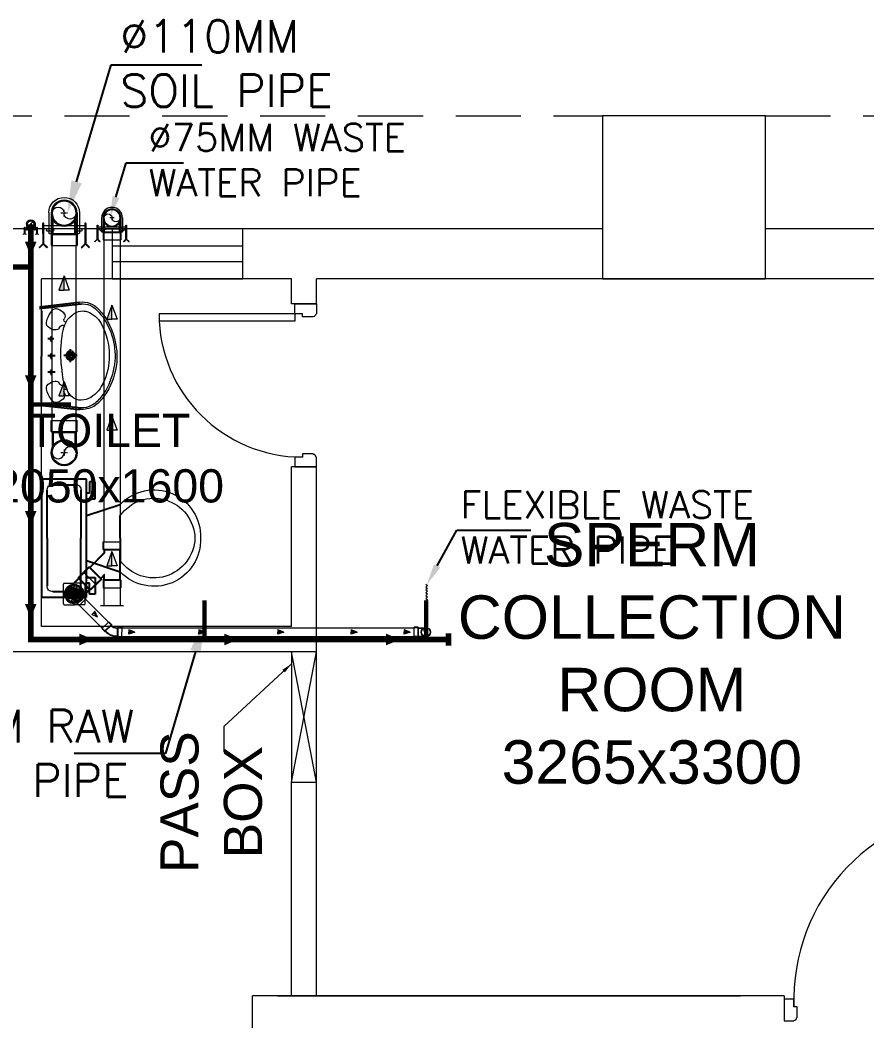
# Model space of a CAD drawing. Extents: x 3505867 to 4040009, y -660366 to -590408.
# Drawn here: x 3861836 to 3865733, y -599938 to -595332 of the extents above; entities that cross this region are included whole.
import ezdxf
from ezdxf import colors
from ezdxf.entities.mleader import LeaderData, LeaderLine
from ezdxf.math import Vec2, Vec3

# ---------------------------------------------------------------- set-up
doc = ezdxf.new("R2010")
doc.units = 0
doc.header["$LTSCALE"] = 6
doc.header["$MEASUREMENT"] = 0
for name, pattern in [('AI9-LType1', [1.875, 1.25, -0.625]), ('CENTER2', [1.125, 0.75, -0.125, 0.125, -0.125]), ('HIDDEN', [0.375, 0.25, -0.125])]:
    doc.linetypes.add(name, pattern=pattern)
doc.layers.get('0').update_dxf_attribs({"linetype": 'CONTINUOUS', "lineweight": 0})
for name, color, linetype, lineweight in [('22-FTfix', 8, 'CONTINUOUS', 0), ('Chajja', 7, 'CONTINUOUS', 0), ('COL', 5, 'CONTINUOUS', 0), ('DIM', 7, 'CONTINUOUS', 0), ('DOOR', 44, 'CONTINUOUS', 0), ('PHE-SP', 1, 'CONTINUOUS', 0), ('phe-text', 1, 'CONTINUOUS', 0), ('PL- WASTE PIPE', 6, 'CONTINUOUS', 0), ('PL-CLAMP', 211, 'CONTINUOUS', 0), ('PL-SOFT  WATER SUPPLY PIPE', 162, 'CONTINUOUS', 0), ('PL-SOIL PIPE', 1, 'CONTINUOUS', 0), ('PL-WATER PIPE CLAMP', 6, 'CONTINUOUS', 0), ('PL-WATER PIPING', 1, 'CONTINUOUS', 0), ('WALL', 10, 'CONTINUOUS', 0), ('WIN', 151, 'CONTINUOUS', 0), ('Window', 161, 'CONTINUOUS', 0)]:
    doc.layers.add(name, color=color, linetype=linetype, lineweight=lineweight)
doc.styles.add('ARIAL', font='arial.ttf')
doc.styles.add('ROMANS', font='romans.shx')
doc.styles.get("Standard").update_dxf_attribs({"font": 'SIMPLEX'})
doc.dimstyles.new('TEXT', dxfattribs={"dimscale": 0, "dimtxt": 500, "dimasz": 100, "dimexe": 75, "dimexo": 100, "dimgap": 50, "dimtad": 0, "dimdec": 0, "dimzin": 0, "dimdsep": 46, "dimtxsty": 'ARIAL', "dimblk": 'OBLIQUE', "dimcen": 0.09, "dimdle": 100, "dimclrd": 256, "dimclre": 256, "dimclrt": 6, "dimadec": 0, "dimazin": 0, "dimtfac": 1, "dimtdec": 0, "dimtofl": 0, "dimtmove": 2, "dimatfit": 3, "dimfxl": 1, "dimfrac": 2, "dimtolj": 1, "dimtzin": 0, "dimarcsym": 0})

# ---------------------------------------------------------------- blocks, each defined once
blk = doc.blocks.new('A$C19B8274B')
at = {"layer": 'DOOR'}
for p, q in [((-45, 925), (-80, 925)), ((-80, 50), (-80, 925)), ((-45, 50), (-45, 925)), ((-45, 50), (-80, 50)), ((-940, -35), (-942.5, -35)), ((-60, -35), (-57.5, -35)), ((-955, -50), (-955, -47.5)), ((-45, -50), (-45, -47.5))]:
    blk.add_line(p, q, dxfattribs=at)
for points in [[(-940, 15), (-955, 15), (-955, 50), (-1000, 50), (-1000, -50), (-955, -50)], [(-60, 15), (-45, 15), (-45, 50), (0, 50), (0, -50), (-45, -50)], [(-940, -35), (-940, 15)], [(-60, -35), (-60, 15)]]:
    blk.add_lwpolyline(points, dxfattribs=at)
at = {"layer": 'DOOR', "color": 145}
blk.add_arc((-80, 50), 875, 90, 182.2924, dxfattribs=at)
at = {"layer": 'DOOR'}
for centre, start, end in [((-955, -35), 270, 0), ((-45, -35), 180, 270)]:
    blk.add_arc(centre, 12.5, start, end, dxfattribs=at)
blk = doc.blocks.new('750')
at = {"layer": 'DOOR'}
for p, q in [((-50, 705), (-47.5, 705)), ((-35, 690), (-35, 692.5)), ((-35, 60), (-35, 57.5)), ((50, 45), (50, 80)), ((50, 80), (675, 80)), ((675, 45), (675, 80)), ((-50, 45), (-47.5, 45)), ((50, 45), (675, 45))]:
    blk.add_line(p, q, dxfattribs=at)
for points in [[(15, 690), (15, 705), (50, 705), (50, 750), (-50, 750), (-50, 705)], [(-35, 690), (15, 690)], [(15, 60), (15, 45), (50, 45), (50, 0), (-50, 0), (-50, 45)], [(-35, 60), (15, 60)]]:
    blk.add_lwpolyline(points, dxfattribs=at)
for centre, start, end in [((-35, 705), 180, 270), ((-35, 45), 90, 180)]:
    blk.add_arc(centre, 12.5, start, end, dxfattribs=at)
at = {"layer": 'DOOR', "color": 145}
blk.add_arc((15, 45), 660, 0, 90, dxfattribs=at)
blk = doc.blocks.new('_Oblique')
at = {"color": 0, "linetype": 'ByBlock', "lineweight": -2}
blk.add_line((-0.5, -0.5), (0.5, 0.5), dxfattribs=at)
blk = doc.blocks.new('rhej')
at = {"color": 8, "lineweight": 25}
for p, q in [((310.4, 279.4), (310.4, -263.7)), ((517.3, 279.4), (310.4, 279.4)), ((517.3, 7.8), (517.3, 279.4)), ((271.6, 188.9), (271.6, 266.4)), ((271.6, 266.4), (297.5, 266.4)), ((297.5, 266.4), (297.5, 214.7)), ((465.6, 253.5), (362.2, 253.5)), ((310.4, 188.9), (271.6, 188.9)), ((297.5, 214.7), (310.4, 214.7)), ((336.3, 227.7), (336.3, 7.8)), ((491.5, 7.8), (491.5, 227.7)), ((310.4, 111.3), (155.3, 163)), ((155.3, 7.8), (155.3, 111.3)), ((155.3, 7.8), (155.3, -95.6)), ((336.3, -212), (336.3, 7.8)), ((491.5, 7.8), (491.5, -212)), ((517.3, -263.7), (517.3, 7.8)), ((310.4, -95.6), (155.3, -147.3)), ((271.6, -173.2), (271.6, -250.8)), ((310.4, -173.2), (271.6, -173.2)), ((297.5, -250.8), (297.5, -199.1)), ((297.5, -199.1), (310.4, -199.1)), ((271.6, -250.8), (297.5, -250.8)), ((310.4, -263.7), (517.3, -263.7)), ((465.6, -237.9), (362.2, -237.9))]:
    blk.add_line(p, q, dxfattribs=at)
at = {"color": 8, "extrusion": (0, 0, -1)}
for centre, major_axis, start_param, end_param in [((0, 15.7), (151.4, -151.4), 2.319632, 4.738539), ((358.9, 230.9), (-16.2, -16.2), 0.643501, 2.498091), ((468.8, 230.9), (16.2, -16.2), 3.785094, 5.639684), ((0.9, 2.3), (-133.6, -133.6), 0.814663, 3.31238), ((0, 0), (-151.4, -151.4), 4.686239, 7.105146), ((0.9, 13.4), (-133.6, -133.6), 4.541602, 7.039318), ((358.9, -215.2), (-16.2, -16.2), -0.927295, 0.927295), ((468.8, -215.2), (16.2, -16.2), 5.35589, 7.21048)]:
    blk.add_ellipse(centre, major_axis=major_axis, ratio=1, start_param=start_param, end_param=end_param, dxfattribs=at)
blk = doc.blocks.new('u46')
at = {"color": 8, "lineweight": 25}
for p, q in [((-10.2, 228.4), (174.5, 249.1)), ((-10.2, 220.4), (181.2, 241.9)), ((-0.6, -208.9), (0.6, 208.9)), ((44.2, 92.9), (44.2, 66.7)), ((56.5, 80.8), (29.2, 80.8)), ((61.7, 1.6), (29.2, 1.6)), ((44.2, 13.7), (44.2, -12.6)), ((163.2, 3), (101.8, 3)), ((133.1, -27.2), (133.1, 33.1)), ((61.7, -73.2), (29.2, -73.2)), ((44.2, -61.1), (44.2, -87.4)), ((-10.2, -216.1), (181.2, -237.6)), ((-10.2, -224.1), (174.5, -244.8))]:
    blk.add_line(p, q, dxfattribs=at)
at = {"color": 8, "extrusion": (0, 0, -1)}
for centre, major_axis, start_param, end_param in [((187.7, 150.5), (0, 99.5), -0.132539, 0.848731), ((185.8, 147.6), (0.1, 94.4), -0.049658, 0.838116), ((144.8, 128.2), (1.1, 126.1), -1.238036, -0.892193), ((65.8, 198.9), (0, 20.7), -1.101507, 0.481509), ((57.5, 163.3), (-0.3, 56.9), 0.324902, 0.965135), ((208, 103.4), (0, 109.8), -1.431017, -0.436146), ((90.3, 184.5), (0, 17.9), 0.880684, 2.260744), ((189.6, 137.7), (0, 70.9), -0.405199, 0.56573), ((153.9, 79), (-0.2, 139.7), 0.557563, 1.193786), ((57.3, 20.1), (0, 275.4), 0.806541, 1.180915), ((49.5, 13.5), (-0.1, 293.9), 0.809856, 1.41441), ((56, 154.5), (0, 34), 4.33982, 5.202657), ((64.6, 170.4), (0.3, 49.2), 3.359735, 4.09512), ((104.1, 117.8), (-0.2, 26.8), -1.278641, -0.487266), ((96.3, 135.9), (0, 7.39), -0.727724, 1.373337), ((110.3, 167.2), (-6.08, 6.08), 4.867594, 6.265028), ((110.5, 165), (5.47, 5.47), 2.097053, 3.541809), ((62.5, 153), (0, 31.9), 2.620328, 3.422401), ((387.1, 47.9), (-0.3, 296.4), -1.495794, -1.328336), ((13.1, 6.8), (0, 297.5), 1.141495, 1.637774), ((35, 2.5), (0, 302.7), 1.155365, 1.952189), ((44.2, 80.8), (0.02, 6.43), 3.139035, 9.42222), ((820.2, -1), (0.1, 732.1), -1.56667, -1.474079), ((72.5, -1.7), (-0.1, 274.2), 1.346594, 1.865175), ((44.2, 1.6), (0.08, 6.43), 3.12883, 9.412015), ((888.1, 36.7), (0.8, 800.7), 4.558159, 4.668067), ((133.1, 3), (0, 21.6), 3.141254, 9.424439), ((133.1, 3), (-0.1, 15.5), 3.145308, 9.428493), ((133.1, 3), (0, 10.9), 3.142047372431534, 9.42523267961112), ((62.5, -10.9), (0, 247.5), 1.579809, 2.112792), ((44.2, -73.2), (0.02, 6.43), 3.139035, 9.42222), ((263.1, -73.7), (0.1, 166.8), 4.181112, 4.641559), ((56.1, -13.3), (0.2, 287), 1.808981, 2.322804), ((56, -148.1), (0, 34), 4.222121, 5.084958), ((64.6, -163.9), (0.1, 49.2), -0.960797, -0.225412), ((62.5, -146.6), (-0.1, 31.9), -0.276767, 0.525307), ((104.1, -111.4), (0.2, 26.8), 3.628858, 4.420234), ((96.6, -128.2), (-0.03, 8.55), 1.455188, 3.796569), ((124.5, -51.6), (-0.2, 200.3), 1.868215, 2.281789), ((144.8, -121.8), (-0.3, 126.1), 4.027191, 4.373034), ((110.3, -160.8), (-6.08, 6.08), 4.730546, 6.12798), ((111.3, -159.3), (6.17, 6.17), 4.354779, 6.027124), ((90.3, -178.1), (0, 17.9), 0.880848, 2.260908), ((192.6, -126.1), (0, 80.1), 3.554495, 4.299548), ((163.1, -79.8), (0.2, 126), 2.054055, 2.802751), ((171.7, -117.2), (-0.1, 123.1), 2.127435, 2.640092), ((65.8, -192.5), (0, 20.7), 2.661884, 4.2449), ((57.5, -156.9), (0.3, 56.9), 2.176458, 2.816691), ((181.2, -107), (0, 94.7), 2.890537, 3.362984), ((188.2, -159.7), (0, 78.1), 2.562376, 3.231693), ((187.2, -138.1), (-0.1, 106), 2.310552, 2.942572), ((184.7, -162.2), (-0.1, 83.2), 2.850118, 3.264751)]:
    blk.add_ellipse(centre, major_axis=major_axis, ratio=1, start_param=start_param, end_param=end_param, dxfattribs=at)
blk = doc.blocks.new('clamp')
at = {"layer": 'PL-CLAMP'}
for p, q in [((105.4, 198.4), (168.6, 198.4)), ((105.4, 191.1), (168.6, 191.1)), ((156.2, 205.8), (161.2, 205.8)), ((163.2, 185.7), (163.2, 203.8)), ((170.6, 196.4), (170.6, 193.1)), ((156.2, 183.7), (161.2, 183.7)), ((105.4, 109.4), (168.6, 109.4)), ((105.4, 102), (168.6, 102)), ((156.2, 116.8), (161.2, 116.8)), ((156.2, 94.7), (161.2, 94.7)), ((163.2, 96.7), (163.2, 114.8)), ((170.6, 107.4), (170.6, 104))]:
    blk.add_line(p, q, dxfattribs=at)
for points in [[(138.4, 216.5, -0.414214), (139.4, 217.5), (203.1, 217.5), (214, 228.4), (215.4, 227), (203.9, 215.5), (215.3, 204), (213.9, 202.6), (203, 213.5), (139.4, 213.5, -0.414214), (138.4, 214.5), (138.4, 216.5)], [(138.4, 84.3, -0.414214), (139.4, 85.3), (203.1, 85.3), (214, 96.3), (215.4, 94.9), (203.9, 83.3), (215.3, 71.9), (213.9, 70.5), (203, 81.3), (139.4, 81.3, -0.414214), (138.4, 82.3), (138.4, 84.3)]]:
    blk.add_lwpolyline(points, format="xyb", dxfattribs=at)
for points in [[(146.2, 81.3), (146.2, 217.5)], [(156.2, 81.3), (156.2, 217.5)]]:
    blk.add_lwpolyline(points, dxfattribs=at)
for centre, radius, start, end in [((105.4, 150.2), 48.2, 90, 270), ((161.2, 203.8), 2, 0, 90), ((168.6, 196.4), 2, 0, 90), ((168.6, 193.1), 2, 270, 0), ((161.2, 185.7), 2, 270, 0), ((161.2, 114.8), 2, 0, 90), ((161.2, 96.7), 2, 270, 0), ((168.6, 107.4), 2, 0, 90), ((168.6, 104), 2, 270, 0)]:
    blk.add_arc(centre, radius, start, end, dxfattribs=at)
blk = doc.blocks.new('RISER UP 100')
at = {"color": 0, "linetype": 'Continuous'}
for p, q in [((-98.5, 60), (-148.5, 60)), ((-148.5, -60), (-148.5, 60)), ((-98.5, 60), (-93.5, 55)), ((-93.5, 55), (-24, 55)), ((-98.5, -60), (-148.5, -60)), ((-98.5, -60), (-93.5, -55)), ((-93.5, -55), (-24, -55))]:
    blk.add_line(p, q, dxfattribs=at)
at = {"color": 8, "linetype": 'Continuous', "lineweight": 0, "ltscale": 0.005}
for p, q in [((-98.5, 55), (-148.5, 55)), ((-98.5, -55), (-98.5, 55)), ((-98.5, 55), (-93.5, 50)), ((-93.5, -50), (-93.5, 50)), ((-93.5, 50), (-33.2, 50)), ((-98.5, -55), (-148.5, -55)), ((-98.5, -55), (-93.5, -50)), ((-93.5, -50), (-33.2, -50))]:
    blk.add_line(p, q, dxfattribs=at)
at = {"color": 8, "linetype": 'CENTER2', "lineweight": 0}
for p, q in [((-15, 0), (15, 0)), ((0, 15), (0, -15))]:
    blk.add_line(p, q, dxfattribs=at)
at = {"color": 0, "linetype": 'Continuous'}
blk.add_circle((0, 0), 60, dxfattribs=at)
at = {"color": 8, "linetype": 'Continuous', "lineweight": 0, "ltscale": 0.005}
blk.add_circle((0, 0), 55, dxfattribs=at)
at = {"color": 8, "linetype": 'Continuous', "lineweight": 0}
for centre, start, end in [((0, 27.5), 90, 270), ((0, -27.5), 270, 90)]:
    blk.add_arc(centre, 27.5, start, end, dxfattribs=at)
blk = doc.blocks.new('A$C0B1B3CFA')
at = {"layer": 'PHE-SP'}
h = blk.add_hatch(color=7, dxfattribs=at)
h.dxf.hatch_style = 1
h.paths.add_polyline_path([(-0.0495, 0.0226), (-0.0495, 0), (0.0124, 0)])
at = {"layer": 'PHE-SP', "color": 7}
for points in [[(-0.0495, 0), (0.0124, 0), (-0.0495, 0.0226), (-0.0495, 0)], [(-0.0495, 0), (0.0124, 0), (-0.0495, -0.0226), (-0.0495, 0)]]:
    blk.add_lwpolyline(points, dxfattribs=at)
blk = doc.blocks.new('Z$W@#3BD47561')
at = {"layer": 'PHE-SP', "xscale": 49.00933755098914, "yscale": 49.00933755098914, "zscale": 49.00933755098914, "rotation": 270}
blk.add_blockref('A$C0B1B3CFA', (0, 0), dxfattribs=at)
blk = doc.blocks.new('Z$W@#4AA511D8')
at = {"layer": 'phe-text', "linetype": 'ByBlock', "lineweight": -2, "ltscale": 0.5, "xscale": 0.0244727334018079, "yscale": 0.0244727334018079, "zscale": 0.0244727334018079, "rotation": 270}
blk.add_blockref('Z$W@#3BD47561', (0.0148, 0), dxfattribs=at)
blk = doc.blocks.new('A$C525867A1')
at = {"layer": '22-FTfix', "color": 1, "lineweight": 0}
for p, q in [((-3.7, 76.6), (-40.1, 40.1)), ((76.4, 3.7), (3.3, 76.6)), ((-76.6, 3.5), (-40.1, 40.1)), ((42, 42.1), (-42, -42.1)), ((-3.5, -76.4), (-76.6, -3.4)), ((3.4, -76.4), (39.9, -39.8)), ((76.4, -3.3), (39.9, -39.8))]:
    blk.add_line(p, q, dxfattribs=at)
at = {"layer": '22-FTfix', "color": 1, "linetype": 'AI9-LType1', "lineweight": 0}
blk.add_line((42, -41.9), (-42.2, 42.1), dxfattribs=at)
at = {"layer": '22-FTfix', "color": 3, "lineweight": 0}
for p, q in [((-18.4, 18.3), (-39.5, -2.8)), ((-10.4, 10.4), (-35.8, -15.1)), ((-14.5, 14.5), (-35.7, -6.6)), ((-23.3, 23.2), (-32.4, 14)), ((-6.5, 6.5), (-31.9, -18.9)), ((-23.3, 23.2), (-14.1, 32.4)), ((-18.4, 18.3), (2.7, 39.5)), ((-14.5, 14.5), (6.6, 35.7)), ((-10.4, 10.4), (15, 35.8)), ((-6.5, 6.5), (18.9, 32)), ((-1.9, 1.2), (-1.5, 1.5)), ((-1.4, 0.7), (-1.9, 1.2)), ((-1.2, 1.9), (-1.5, 1.5)), ((-0.7, 1.4), (-1.2, 1.9)), ((1.2, 1.9), (0.7, 1.4)), ((1.9, 1.2), (1.2, 1.9)), ((1.9, 1.2), (1.4, 0.7)), ((5.2, 9.3), (24.6, 28.7)), ((6.5, -6.5), (31.9, 18.9)), ((9.2, 5.2), (28.6, 24.6)), ((10.4, -10.4), (35.8, 15.1)), ((14.5, -14.5), (35.7, 6.6)), ((18.4, -18.3), (39.5, 2.8)), ((-9.2, -5.2), (-28.6, -24.6)), ((-5.2, -9.3), (-24.6, -28.7)), ((6.5, -6.5), (-18.9, -32)), ((10.4, -10.4), (-15, -35.8)), ((14.5, -14.5), (-6.6, -35.7)), ((18.4, -18.3), (-2.7, -39.5)), ((-1.9, -1.2), (-1.4, -0.7)), ((-1.2, -1.9), (-1.9, -1.2)), ((-1.2, -1.9), (-0.7, -1.4)), ((1.2, -1.9), (0.7, -1.4)), ((1.2, -1.9), (1.5, -1.5)), ((1.9, -1.2), (1.4, -0.7)), ((1.9, -1.2), (1.5, -1.5)), ((23.3, -23.2), (14.1, -32.4)), ((23.3, -23.2), (32.4, -14))]:
    blk.add_line(p, q, dxfattribs=at)
at = {"layer": '22-FTfix', "color": 1, "lineweight": 0}
blk.add_circle((-0.1, 0.1), 49.4, dxfattribs=at)
at = {"layer": '22-FTfix', "color": 3, "lineweight": 0}
for centre, radius in [((0, 0), 45.2), ((-0.1, -0.1), 44.9), ((0, 0), 4.18), ((0, 0), 3.93)]:
    blk.add_circle(centre, radius, dxfattribs=at)
at = {"layer": '22-FTfix', "color": 1, "lineweight": 0}
for points in [[(-35.3, 35.2), (-15.9, 54.6), (15.5, 54.6), (35, 35.3), (54.4, 15.9), (54.4, -15.6), (35, -35)], [(-35.3, 35.2), (-54.6, 15.8), (-54.6, -15.7), (-35.2, -35), (-15.8, -54.4), (15.7, -54.4), (35, -35)]]:
    blk.add_open_spline(points, degree=3, knots=[0, 0, 0, 0, 1, 1, 1, 2, 2, 2, 2], dxfattribs=at)
for points in [[(3.3, 76.6), (1.4, 78.5), (-1.8, 78.5), (-3.7, 76.6)], [(-76.6, 3.5), (-78.5, 1.6), (-78.5, -1.5), (-76.6, -3.4)], [(76.4, -3.3), (78.3, -1.4), (78.3, 1.8), (76.4, 3.7)], [(-3.5, -76.4), (-1.6, -78.3), (1.5, -78.3), (3.4, -76.4)]]:
    blk.add_open_spline(points, degree=3, dxfattribs=at)
at = {"layer": '22-FTfix', "color": 3, "lineweight": 0}
for points in [[(-36.8, 17.1), (-37.4, 15.7), (-36.8, 14.1), (-35.5, 13.5), (-34.4, 13), (-33.2, 13.2), (-32.4, 14)], [(-14.1, 32.4), (-13, 33.4), (-13, 35.2), (-14.1, 36.2), (-14.9, 37), (-16.1, 37.2), (-17.2, 36.7)], [(6.6, 35.7), (7.6, 36.7), (7.6, 38.5), (6.6, 39.5), (5.5, 40.6), (3.8, 40.6), (2.7, 39.5)], [(5.2, 9.3), (4.1, 8.1), (4.1, 6.3), (5.2, 5.2), (6.3, 4.1), (8.1, 4.1), (9.2, 5.2)], [(18.9, 32), (19.9, 33), (19.9, 34.8), (18.9, 35.8), (17.8, 36.9), (16.1, 36.9), (15, 35.8)], [(28.6, 24.6), (29.7, 25.7), (29.7, 27.6), (28.6, 28.7), (27.5, 29.8), (25.7, 29.8), (24.6, 28.7)], [(35.8, 15.1), (36.8, 16.2), (36.8, 17.9), (35.8, 18.9), (34.7, 20), (33, 20), (31.9, 18.9)], [(39.5, 2.8), (40.6, 3.9), (40.5, 5.6), (39.5, 6.6), (38.4, 7.7), (36.7, 7.7), (35.7, 6.6)], [(-39.5, -2.8), (-40.6, -3.9), (-40.5, -5.6), (-39.5, -6.6), (-38.4, -7.7), (-36.7, -7.7), (-35.7, -6.6)], [(-35.8, -15.1), (-36.8, -16.2), (-36.8, -17.9), (-35.8, -18.9), (-34.7, -20), (-33, -20), (-31.9, -18.9)], [(-28.6, -24.6), (-29.7, -25.7), (-29.7, -27.6), (-28.6, -28.7), (-27.5, -29.8), (-25.7, -29.8), (-24.6, -28.7)], [(-18.9, -32), (-19.9, -33), (-19.9, -34.8), (-18.9, -35.8), (-17.8, -36.9), (-16.1, -36.9), (-15, -35.8)], [(-5.2, -9.3), (-4.1, -8.1), (-4.1, -6.3), (-5.2, -5.2), (-6.3, -4.1), (-8.1, -4.1), (-9.2, -5.2)], [(-6.6, -35.7), (-7.6, -36.7), (-7.6, -38.4), (-6.6, -39.5), (-5.5, -40.6), (-3.8, -40.6), (-2.7, -39.5)], [(14.1, -32.4), (13, -33.4), (13, -35.1), (14.1, -36.2), (14.9, -37), (16.1, -37.2), (17.2, -36.7)], [(36.8, -17.1), (37.4, -15.7), (36.8, -14.1), (35.5, -13.5), (34.4, -13), (33.2, -13.2), (32.4, -14)]]:
    blk.add_open_spline(points, degree=3, knots=[0, 0, 0, 0, 1, 1, 1, 2, 2, 2, 2], dxfattribs=at)
for points in [[(-28.7, 28.6), (-32, 25.3), (-34.8, 21.4), (-36.8, 17.1)], [(-17.2, 36.7), (-21.4, 34.7), (-25.3, 32), (-28.7, 28.6)], [(-1.4, -0.7), (-1, -0.3), (-1, 0.3), (-1.4, 0.7)], [(-0.7, 1.4), (-0.3, 1), (0.3, 1), (0.7, 1.4)], [(1.4, 0.7), (1, 0.3), (1, -0.3), (1.4, -0.7)], [(0.7, -1.4), (0.3, -1), (-0.3, -1), (-0.7, -1.4)], [(17.2, -36.7), (21.4, -34.7), (25.3, -32), (28.7, -28.6)], [(28.7, -28.6), (32, -25.3), (34.8, -21.4), (36.8, -17.1)]]:
    blk.add_open_spline(points, degree=3, dxfattribs=at)
blk = doc.blocks.new('G$C6D3250BF')
at = {"layer": 'PL- WASTE PIPE', "linetype": 'ByBlock', "ltscale": 5, "xscale": -0.08841918452952499, "yscale": 0.08841918454157253, "zscale": 0.08841918448567115, "rotation": 225.0593839872961}
blk.add_blockref('A$C525867A1', (0, 0), dxfattribs=at)
blk = doc.blocks.new('Y 100x100')
at = {"color": 0, "linetype": 'Continuous'}
for p, q in [((-60, 159.9), (-60, 212)), ((-60, 212), (60, 212)), ((60, 159.9), (60, 212)), ((-107.5, 192.3), (-192.3, 107.5)), ((-70.7, 155.5), (-107.5, 192.3)), ((-70.7, 155.5), (-70.7, 148.4)), ((-70.7, 148.4), (-55, 132.8)), ((-60, 159.9), (-55, 154.9)), ((-55, 154.9), (-55, 132.8)), ((60, 159.9), (55, 154.9)), ((55, -40.9), (55, 154.9)), ((-155.5, 70.7), (-192.3, 107.5)), ((-155.5, 70.7), (-148.4, 70.7)), ((-55, -22.8), (-148.4, 70.7)), ((-60, -45.9), (-55, -40.9)), ((-60, -45.9), (-60, -98)), ((-55, -40.9), (-55, -22.8)), ((60, -45.9), (55, -40.9)), ((60, -45.9), (60, -98)), ((-60, -98), (60, -98))]:
    blk.add_line(p, q, dxfattribs=at)
at = {"color": 8, "linetype": 'Continuous', "lineweight": 0, "ltscale": 0.005}
for p, q in [((-55, 162), (-55, 212)), ((55, 162), (55, 212)), ((-75.7, 153.4), (-153.4, 75.7)), ((-75.7, 146.4), (-146.4, 75.7)), ((-75.7, 153.4), (-111, 188.8)), ((-75.7, 153.4), (-75.7, 146.4)), ((-50, 120.7), (-75.7, 146.4)), ((-55, 162), (55, 162)), ((-55, 162), (-50, 157)), ((-50, 157), (50, 157)), ((-50, 157), (-50, 120.7)), ((55, 162), (50, 157)), ((50, -43), (50, 157)), ((-153.4, 75.7), (-188.8, 111)), ((-153.4, 75.7), (-146.4, 75.7)), ((-50, -20.7), (-146.4, 75.7)), ((-55, -48), (-50, -43)), ((-55, -48), (-55, -98)), ((-55, -48), (55, -48)), ((-50, -43), (-50, -20.7)), ((-50, -43), (50, -43)), ((55, -48), (50, -43)), ((55, -48), (55, -98))]:
    blk.add_line(p, q, dxfattribs=at)
blk = doc.blocks.new('G$CD0CCB6FA')
at = {"layer": 'PL- WASTE PIPE', "linetype": 'ByBlock', "ltscale": 5, "xscale": -0.6818181818227729, "yscale": 0.6818181811664562, "zscale": 0.6818181819633459, "rotation": 359.9085631603119}
blk.add_blockref('Y 100x100', (-37.4, 66.9), dxfattribs=at)
blk = doc.blocks.new('100 ELBOW')
at = {"color": 0, "linetype": 'Continuous'}
for p, q in [((-77, 1), (-86, -8)), ((72, 61), (67, 55)), ((72, 61), (124, 61)), ((124, 61), (124, -61)), ((-94, -8), (-131, -44)), ((-131, -44), (-44, -131)), ((-94, -8), (-86, -8)), ((-8, -94), (-44, -131)), ((0, -78), (-8, -86)), ((-8, -94), (-8, -86)), ((72, -61), (66, -55)), ((72, -61), (124, -61))]:
    blk.add_line(p, q, dxfattribs=at)
at = {"color": 8, "linetype": 'Continuous', "lineweight": 0, "ltscale": 0.005}
for p, q in [((75, 55), (69, 49)), ((69, -49), (69, 49)), ((75, -55), (75, 55)), ((75, 55), (124, 55)), ((-92, -14), (-126, -49)), ((-92, -14), (-14, -92)), ((-92, -14), (-83, -14)), ((-83, -14), (-14, -83)), ((-14, -92), (-49, -126)), ((-4, -74), (-14, -83)), ((-14, -92), (-14, -83)), ((75, -55), (69, -49)), ((75, -55), (124, -55))]:
    blk.add_line(p, q, dxfattribs=at)
at = {"color": 8, "linetype": 'Continuous', "ltscale": 0.005}
blk.add_line((-72, -3), (-73, -4), dxfattribs=at)
at = {"color": 8, "linetype": 'Continuous', "lineweight": 0, "ltscale": 0.005}
for centre, radius, start, end in [((62, -148), 198, 87.8618, 137.18), ((61, -147), 98.2, 85.3383, 131.766)]:
    blk.add_arc(centre, radius, start, end, dxfattribs=at)
at = {"color": 0, "linetype": 'Continuous'}
for centre, radius, start, end in [((62, -148), 204, 88.5977, 133.0508), ((61, -147), 92.3, 86.6643, 131.6643)]:
    blk.add_arc(centre, radius, start, end, dxfattribs=at)
blk = doc.blocks.new('WATER PIPE CLAMP')
at = {"layer": 'PL-CLAMP'}
for p, q in [((-61.4, 87.2), (-62.5, 86.1)), ((-62.5, 86.1), (-54, 77.6)), ((-52.5, 78.2), (-61.4, 87.2)), ((-43.4, 87.3), (-52.5, 78.2)), ((-50.9, 77.6), (-42.3, 86.2)), ((-42.3, 86.2), (-43.4, 87.3)), ((42.1, 87.2), (41, 86.1)), ((41, 86.1), (49.5, 77.6)), ((51.1, 78.3), (42.1, 87.2)), ((60.2, 87.4), (51.1, 78.3)), ((52.7, 77.6), (61.3, 86.2)), ((61.3, 86.2), (60.2, 87.4)), ((-54, 77.6), (-54, 27.7)), ((-54, 40.9), (52.7, 41)), ((-54, 33.1), (52.7, 33.1)), ((-53.2, 27), (-51.7, 27)), ((-50.9, 27.7), (-50.9, 77.6)), ((-43.6, 40.9), (-43.6, 44.8)), ((-42, 46.4), (-27.8, 46.4)), ((-37.8, 1.1), (-37.8, 50.6)), ((-33.6, 52.2), (-36.2, 52.2)), ((-32, 1.1), (-32, 50.6)), ((-26.2, 40.9), (-26.3, 44.8)), ((26.2, 41), (26.2, 44.8)), ((27.8, 46.4), (41.9, 46.4)), ((32, 1.1), (32, 50.6)), ((36.2, 52.2), (33.5, 52.2)), ((37.8, 1.1), (37.7, 50.6)), ((43.5, 41), (43.5, 44.8)), ((49.5, 77.6), (49.6, 27.8)), ((50.3, 27), (51.9, 27)), ((52.7, 27.8), (52.7, 77.6))]:
    blk.add_line(p, q, dxfattribs=at)
for centre, radius, start, end in [((-53.2, 27.7), 0.784, 180.02402, 270.02402), ((-51.7, 27.7), 0.784, 270.02402, 0.02402), ((-42, 44.8), 1.57, 90.025, 180.025), ((-36.2, 50.6), 1.57, 90.025, 180.025), ((0, 1.1), 37.8, 180.025, 0.025), ((-33.6, 50.6), 1.57, 0.025, 90.025), ((-27.8, 44.8), 1.57, 0.025, 90.025), ((27.8, 44.8), 1.57, 90.025, 180.025), ((33.5, 50.6), 1.57, 90.025, 180.025), ((36.2, 50.6), 1.57, 0.025, 90.025), ((41.9, 44.8), 1.57, 0.025, 90.025), ((50.3, 27.8), 0.784, 180.02402, 270.02402), ((51.9, 27.8), 0.784, 270.02402, 0.02402)]:
    blk.add_arc(centre, radius, start, end, dxfattribs=at)
blk = doc.blocks.new('1234WE12')
at = {"layer": 'PL-SOFT  WATER SUPPLY PIPE', "color": 8, "linetype": 'CENTER2', "lineweight": 0}
for p, q in [((4.4, 0), (-4.4, 0)), ((0, 4.4), (0, -4.3))]:
    blk.add_line(p, q, dxfattribs=at)
at = {"layer": 'PL-SOFT  WATER SUPPLY PIPE', "color": 3, "linetype": 'Continuous'}
blk.add_circle((0, 0), 17.5, dxfattribs=at)
at = {"layer": 'PL-SOFT  WATER SUPPLY PIPE', "color": 8, "linetype": 'Continuous', "lineweight": 0, "ltscale": 0.005}
blk.add_circle((0, 0), 16, dxfattribs=at)
at = {"layer": 'PL-SOFT  WATER SUPPLY PIPE', "color": 8, "linetype": 'Continuous', "lineweight": 0}
for centre, start, end in [((-8, 0), 180.1383, 0.1383), ((8, 0), 0.1383, 180.1383)]:
    blk.add_arc(centre, 8, start, end, dxfattribs=at)
blk = doc.blocks.new('aa')
at = {"layer": 'PL- WASTE PIPE', "color": 4, "ltscale": 5}
for p, q in [((-2.73, 0.11), (-2.56, -0.11)), ((-2.56, -0.11), (-2.35, 0.11)), ((-2.35, 0.11), (-2.18, -0.11)), ((-2.18, -0.11), (-1.97, 0.11)), ((-1.97, 0.11), (-1.81, -0.11)), ((-1.81, -0.11), (-1.6, 0.11)), ((-1.6, 0.11), (-1.43, -0.11)), ((-1.43, -0.11), (-1.22, 0.11)), ((-1.22, 0.11), (-1.05, -0.11)), ((-1.05, -0.11), (-0.84, 0.11)), ((-0.84, 0.11), (-0.67, -0.11)), ((-0.67, -0.11), (-0.46, 0.11)), ((-0.46, 0.11), (-0.29, -0.11)), ((-0.29, -0.11), (-0.08, 0.11)), ((-0.08, 0.11), (0.08, -0.11)), ((0.08, -0.11), (0.29, 0.11)), ((0.29, 0.11), (0.46, -0.11)), ((0.46, -0.11), (0.67, 0.11)), ((0.67, 0.11), (0.84, -0.11)), ((0.84, -0.11), (1.05, 0.11)), ((1.05, 0.11), (1.22, -0.11)), ((1.22, -0.11), (1.43, 0.11)), ((1.43, 0.11), (1.6, -0.11)), ((1.6, -0.11), (1.81, 0.11)), ((1.81, 0.11), (1.97, -0.11)), ((1.97, -0.11), (2.18, 0.11)), ((2.18, 0.11), (2.35, -0.11)), ((2.35, -0.11), (2.56, 0.11)), ((2.56, 0.11), (2.73, -0.11)), ((2.73, -0.11), (2.94, 0.11)), ((2.94, 0.11), (3.11, -0.11)), ((3.11, -0.11), (3.32, 0.11)), ((3.32, 0.11), (3.49, -0.11)), ((3.49, -0.11), (3.7, 0.11))]:
    blk.add_line(p, q, dxfattribs=at)
blk = doc.blocks.new('CIVIL IVF')
at = {"layer": 'Chajja', "color": 8, "linetype": 'HIDDEN', "ltscale": 200}
for p, q in [((-28190, 18165.2), (-23015, 18165.2)), ((-22265, 18165.2), (-16305, 18165.2))]:
    blk.add_line(p, q, dxfattribs=at)
at = {"layer": 'COL', "color": 8}
blk.add_lwpolyline([(-23015, 17415.2), (-22265, 17415.2), (-22265, 18165.2), (-23015, 18165.2)], close=True, dxfattribs=at)
at = {"layer": 'WALL', "color": 8, "linetype": 'ByBlock'}
for p, q in [((-23015, 17645.2), (-28190, 17645.2)), ((-16305, 17645.2), (-22265, 17645.2)), ((-25595, 15815.2), (-25595, 17415.2)), ((-24445, 17415.2), (-25595, 17415.2)), ((-24445, 17300.2), (-24445, 17415.2)), ((-24330, 17300.2), (-24330, 17415.2)), ((-21065, 17415.2), (-24330, 17415.2)), ((-24330, 17300.2), (-24445, 17300.2)), ((-24445, 15815.2), (-24445, 16550.2)), ((-24330, 16550.2), (-24445, 16550.2)), ((-24330, 15699.2), (-24330, 16550.2)), ((-24445, 15815.2), (-25595, 15815.2)), ((-24445, 15699.2), (-25825, 15699.2)), ((-24445, 14115.2, -101230.8), (-24445, 15099.2, -101230.8)), ((-24330, 14115.2), (-24330, 15099.2)), ((-22179.1, 14115.2), (-24625, 14115.2)), ((-24625, 11450.2), (-24625, 14115.2)), ((-22179.1, 14115.2), (-22179.1, 14000.2))]:
    blk.add_line(p, q, dxfattribs=at)
at = {"layer": 'WALL', "color": 8, "lineweight": 0}
blk.add_line((-24510, 14115.2), (-22380, 14115.2), dxfattribs=at)
at = {"layer": 'WIN', "color": 8, "linetype": 'Continuous'}
for p, q in [((-24330, 15099.2), (-24445, 15699.2)), ((-24445, 15099.2, -101230.8), (-24330, 15699.2))]:
    blk.add_line(p, q, dxfattribs=at)
blk.add_lwpolyline([(-24445, 15099.2), (-24330, 15099.2), (-24330, 15699.2), (-24445, 15699.2)], close=True, dxfattribs=at)
at = {"layer": 'Window', "color": 8, "linetype": 'Continuous'}
for points in [[(-24670, 17415.2), (-24670, 17645.2), (-25270, 17645.2), (-25270, 17415.2)], [(-24670, 17495.2), (-24670, 17565.2), (-25270, 17565.2), (-25270, 17495.2)]]:
    blk.add_lwpolyline(points, close=True, dxfattribs=at)
at = {"layer": 'DOOR', "color": 8, "rotation": 180}
blk.add_blockref('750', (-24380, 17300.2), dxfattribs=at)
at = {"layer": 'DOOR', "color": 8, "linetype": 'Continuous'}
blk.add_blockref('A$C19B8274B', (-21179.1, 14050.2), dxfattribs=at)
at = {"layer": 'WALL', "color": 8, "linetype": 'ByBlock'}
blk.add_blockref('u46', (-25595, 17059), dxfattribs=at)
at = {"layer": 'WALL', "color": 8, "linetype": 'ByBlock', "rotation": 180}
blk.add_blockref('rhej', (-25077.7, 16230.3), dxfattribs=at)
at = {"layer": 'DIM', "color": 8, "attachment_point": 5, "style": 'ARIAL'}
for s, insert, char_height, width in [('TOILET\\P2050x1600', (-25284.7, 16589.2), 153, 1626.956), ('SPERM COLLECTION ROOM 3265x3300', (-22787.2, 15690.7), 200, 1980.803)]:
    blk.add_mtext(s, dxfattribs=dict(at, insert=insert, char_height=char_height, width=width))
at = {"layer": 'DIM', "color": 8, "linetype": 'Continuous', "insert": (-24813.7, 15007.2, -101230.8), "char_height": 175, "width": 1149.25, "attachment_point": 5, "rotation": 90, "style": 'ARIAL'}
blk.add_mtext('PASS BOX', dxfattribs=at)
at = {"layer": 'WIN', "color": 8, "linetype": 'Continuous'}
blk.add_leader([(-24445, 15644.2, -101230.8), (-24756.5, 15355.6, -101230.8), (-24756.5, 15237.9, -101230.8)], dimstyle='TEXT', override={"dimscale": 1, "dimtxt": 200, "dimasz": 50, "dimfxl": 0.18}, dxfattribs=at)

msp = doc.modelspace()

# ---------------------------------------------------------------- linework, layer by layer
at = {"layer": 'PL- WASTE PIPE', "linetype": 'ByBlock', "lineweight": 0, "ltscale": 5}
for p, q in [((3862222.2, -596343.5), (3862222.2, -597733)), ((3862297.2, -596343.5), (3862297.2, -598025.9)), ((3862222.2, -597944.3), (3862222.2, -598025.9)), ((3862207.3, -598025.9), (3862312, -598025.9))]:
    msp.add_line(p, q, dxfattribs=at)
at = {"layer": 'PL- WASTE PIPE', "color": 4, "linetype": 'ByBlock', "lineweight": 0, "ltscale": 5}
for p, q in [((3862138.1, -597997.3), (3862243.1, -598102.3)), ((3862109.8, -598025.6), (3862214.7, -598130.5)), ((3862305.7, -598128.4), (3863649.8, -598128.4)), ((3862305.7, -598168.4), (3863649.8, -598168.4))]:
    msp.add_line(p, q, dxfattribs=at)
at = {"layer": 'PL-SOFT  WATER SUPPLY PIPE', "color": 3, "const_width": 25}
for points in [[(3861886.1, -596272.2), (3861886.1, -598182.6), (3863808, -598182.6)], [(3861886.1, -596468.3), (3859377.8, -596468.3), (3859377.8, -596567.2), (3858762.6, -596567.2), (3858762.6, -602468.5), (3859385.3, -602468.5), (3859385.3, -602538.1), (3860169.8, -602538.1)], [(3863808, -598210.8), (3863808, -598154.3)]]:
    msp.add_lwpolyline(points, dxfattribs=at)
at = {"layer": 'PL-SOFT  WATER SUPPLY PIPE', "color": 5, "const_width": 20}
for points in [[(3862070.5, -597101.1), (3861888.1, -597101.1)], [(3862685.8, -598002.5), (3862685.8, -598185)], [(3863704.8, -598002.6), (3863704.8, -598185)]]:
    msp.add_lwpolyline(points, dxfattribs=at)
at = {"layer": 'PL-SOIL PIPE', "linetype": 'ByBlock', "lineweight": 0}
for p, q in [((3861984.3, -597175), (3861984.3, -596368.8)), ((3862094.3, -597175), (3862094.3, -596368.8))]:
    msp.add_line(p, q, dxfattribs=at)
at = {"layer": 'PL-WATER PIPING', "color": 61, "true_color": 0xd8e58c}
for points in [[(3861885.5, -596352.5, 53.3, 0, 0), (3861885.5, -596417.3, 0, 0, 0)], [(3861885.5, -596967.1, 53.3, 0, 0), (3861885.5, -597032, 0, 0, 0)], [(3861885.5, -597591.5, 53.3, 0, 0), (3861885.5, -597656.3, 0, 0, 0)], [(3861885.5, -598019.1, 53.3, 0, 0), (3861885.5, -598083.9, 0, 0, 0)], [(3862109.8, -598182.6, 53.3, 0, 0), (3862174.6, -598182.6, 0, 0, 0)], [(3862776.5, -598182.6, 53.3, 0, 0), (3862841.3, -598182.6, 0, 0, 0)], [(3863520.8, -598182.6, 53.3, 0, 0), (3863585.6, -598182.6, 0, 0, 0)]]:
    msp.add_lwpolyline(points, format="xyseb", dxfattribs=at)

# ---------------------------------------------------------------- block references
at = {"linetype": 'ByBlock'}
msp.add_blockref('CIVIL IVF', (3887530.8, -613938.4), dxfattribs=at)
at = {"layer": 'PL- WASTE PIPE', "linetype": 'ByBlock', "ltscale": 5, "zscale": 0.6804665595408722}
for p, xscale, yscale, rotation in [((3862259.6, -596242.5), -0.6804665603485837, 0.6804665603485837, 269.9999999999997), ((3862085.8, -597973.2), -0.6804665603485838, 0.6804665603485838, 44.99999999999985)]:
    msp.add_blockref('RISER UP 100', p, dxfattribs=dict(at, xscale=xscale, yscale=yscale, rotation=rotation))
at = {"layer": 'PL- WASTE PIPE', "linetype": 'ByBlock', "ltscale": 5, "rotation": 180}
msp.add_blockref('G$CD0CCB6FA', (3862222.2, -597733), dxfattribs=at)
at = {"layer": 'PL- WASTE PIPE', "xscale": -10.00000000046566, "yscale": 10.00000000046566, "zscale": 10.00000000046566, "rotation": 180}
msp.add_blockref('G$C6D3250BF', (3862085.8, -597973.2), dxfattribs=at)
at = {"layer": 'PL- WASTE PIPE', "color": 4, "linetype": 'ByBlock', "ltscale": 5}
for name, p, xscale, yscale, zscale, rotation in [('RISER UP 100', (3862085.8, -597973.2), -0.3637807491883915, 0.3637807491883917, 0.3637807487565851, 315.0083907360718), ('100 ELBOW', (3862260.6, -598148.3), 0.3636363632719107, 0.3636363639668353, 0.3636363635952907, 134.8159451268401), ('RISER UP 100', (3863703.8, -598148.4), 0.3637807491883915, 0.3637807491883915, 0.3637807487565851, 359.9916092639283)]:
    msp.add_blockref(name, p, dxfattribs=dict(at, xscale=xscale, yscale=yscale, zscale=zscale, rotation=rotation))
at = {"layer": 'PL- WASTE PIPE', "linetype": 'ByBlock', "xscale": -34.18592693661901, "yscale": 34.18592693661901, "zscale": 34.18592693661901, "rotation": 89.9999999999997}
msp.add_blockref('aa', (3863707.5, -598022.1), dxfattribs=at)
at = {"layer": 'PL-CLAMP', "linetype": 'ByBlock'}
for p, xscale, yscale, zscale, rotation in [((3862259.4, -596064), -1.466554736686121, 1.46655473668612, 1.466554735929871, 90.02499690717076), ((3862109.5, -596137), 0.9999250758013819, 0.9999250758013819, 0.9999250752857497, 269.9750030928284)]:
    msp.add_blockref('clamp', p, dxfattribs=dict(at, xscale=xscale, yscale=yscale, zscale=zscale, rotation=rotation))
at = {"layer": 'PL-SOFT  WATER SUPPLY PIPE', "color": 2, "ltscale": 500, "rotation": 180}
msp.add_blockref('1234WE12', (3861886.1, -596272.2), dxfattribs=at)
at = {"layer": 'PL-SOIL PIPE', "color": 1, "linetype": 'Continuous'}
for name, p, xscale, yscale, zscale, rotation in [('RISER UP 100', (3862039.2, -596220.6), -0.9980176218446795, 0.9980176218446792, 0.998017621844679, 269.9999999999571), ('Z$W@#4AA511D8', (3862039.1, -596509.4), 876.8658294741394, 876.8658294741394, 876.8658294741394, 270.129995499921), ('Z$W@#4AA511D8', (3862259.2, -596644.1), 876.8658294741394, 876.8658294741394, 876.8658294741394, 270.129995499921), ('Z$W@#4AA511D8', (3862039.1, -596995.8), 876.8658294741394, 876.8658294741394, 876.8658294741394, 270.129995499921), ('RISER UP 100', (3862039.2, -597323.2), 0.9980176218446795, 0.9980176218446795, 0.9980176218446795, 270), ('Z$W@#4AA511D8', (3862259.2, -597154.9), 876.8658294741394, 876.8658294741394, 876.8658294741394, 270.129995499921), ('Z$W@#4AA511D8', (3862259.2, -597778.5), 876.8658294741394, 876.8658294741394, 876.8658294741394, 270.129995499921), ('Z$W@#4AA511D8', (3862193.3, -598079.3), 368.8935589147082, 368.8935589147082, 368.8935589147082, 135.3074931846617), ('Z$W@#4AA511D8', (3862364.1, -598148.4), 368.8935589147081, 368.8935589147081, 368.8935589147081, 180.000000000573), ('Z$W@#4AA511D8', (3862686.4, -598148.4), 368.8935589147081, 368.8935589147081, 368.8935589147081, 180.000000000573), ('Z$W@#4AA511D8', (3863049.5, -598148.4), 368.8935589147081, 368.8935589147081, 368.8935589147081, 180.000000000573), ('Z$W@#4AA511D8', (3863387.9, -598148.4), 368.8935589147081, 368.8935589147081, 368.8935589147081, 180.000000000573), ('Z$W@#4AA511D8', (3863631.6, -598148.4), 368.8935589147081, 368.8935589147081, 368.8935589147081, 180.000000000573)]:
    msp.add_blockref(name, p, dxfattribs=dict(at, xscale=xscale, yscale=yscale, zscale=zscale, rotation=rotation))
at = {"layer": 'PL-WATER PIPE CLAMP', "ltscale": 5, "xscale": -0.5454630040780015, "yscale": 0.5454630040780015, "zscale": 0.5454630040780017, "rotation": 180.1633275206256}
msp.add_blockref('WATER PIPE CLAMP', (3861886.1, -596270.9), dxfattribs=at)

# ---------------------------------------------------------------- texts
at = {"layer": 'PL- WASTE PIPE', "linetype": 'ByBlock', "lineweight": 0, "ltscale": 5, "insert": (3862427.3, -595809.8), "char_height": 125, "width": 1332.591, "attachment_point": 1, "style": 'ROMANS'}
msp.add_mtext('%%c75MM WASTE WATER PIPE', dxfattribs=at)
at = {"layer": 'PL- WASTE PIPE', "color": 4, "linetype": 'ByBlock', "lineweight": 0, "ltscale": 5, "insert": (3863862.9, -597500), "char_height": 125, "width": 1524.025, "attachment_point": 1, "style": 'ROMANS'}
msp.add_mtext('FLEXIBLE WASTE WATER PIPE', dxfattribs=at)
at = {"layer": 'PL-SOFT  WATER SUPPLY PIPE', "color": 5, "insert": (3861159.6, -598506.1), "char_height": 150, "width": 1899.144, "attachment_point": 1}
msp.add_mtext('%%c20MM RAW WATER PIPE', dxfattribs=at)
at = {"layer": 'PL-SOIL PIPE', "color": 1, "linetype": 'Continuous', "lineweight": 0, "insert": (3862297.5, -595331.8), "char_height": 150, "width": 1574.478, "attachment_point": 1}
msp.add_mtext('%%c110MM \\PSOIL PIPE', dxfattribs=at)

# ---------------------------------------------------------------- leaders
at = {"layer": 'PL- WASTE PIPE', "linetype": 'ByBlock', "lineweight": 0, "ltscale": 5}
ml = msp.add_multileader_mtext('Standard', dxfattribs=at)
ml.set_content(' ', color=256)
ml.set_leader_properties()
ml.build(insert=Vec2(0, 0))
ml.multileader.update_dxf_attribs({"text_right_attachment_type": 6, "dogleg_length": 265, "arrow_head_size": 100})
ctx = ml.context
ctx.base_point, ctx.char_height, ctx.arrow_head_size, ctx.landing_gap_size, ctx.plane_origin = Vec3(3862589.2, -595989.6), 100, 100, 50, Vec3(3862114.6, -596369.6)
ctx.right_attachment = 6
notes = []
notes.append((ctx, [(0, (1, 1, 0), (3862324.2, -595989.6), (1, 0), 265, [(0, [(3862249.4, -596242.5)], 0, [])])]))
ctx.mtext.insert, ctx.mtext.flow_direction = Vec3(3862639.2, -595929.6), 5
at = {"layer": 'PL- WASTE PIPE', "color": 4, "linetype": 'ByBlock', "lineweight": 0, "ltscale": 5}
ml = msp.add_multileader_mtext('Standard', dxfattribs=at)
ml.set_content(' ', color=4)
ml.set_leader_properties()
ml.build(insert=Vec2(0, 0))
ml.multileader.update_dxf_attribs({"text_right_attachment_type": 6, "dogleg_length": 341.6, "arrow_head_size": 100})
ctx = ml.context
ctx.base_point, ctx.char_height, ctx.arrow_head_size, ctx.landing_gap_size, ctx.plane_origin = Vec3(3864187.2, -597679.3), 100, 100, 50, Vec3(3863192, -597679.3)
ctx.right_attachment = 6
notes.append((ctx, [(0, (1, 1, 0), (3863845.6, -597679.3), (1, 0), 341.6, [(0, [(3863707.5, -597931.6)], 0, [])])]))
ctx.mtext.insert, ctx.mtext.flow_direction = Vec3(3864237.2, -597619.3), 5
at = {"layer": 'PL-SOFT  WATER SUPPLY PIPE', "color": 5}
ml = msp.add_multileader_mtext('Standard', dxfattribs=at)
ml.set_content('', color=5)
ml.set_leader_properties()
ml.build(insert=Vec2(0, 0))
ml.multileader.update_dxf_attribs({"text_right_attachment_type": 6, "dogleg_length": 418.4, "arrow_head_size": 150})
ctx = ml.context
ctx.base_point, ctx.arrow_head_size, ctx.plane_origin = Vec3(3862083.6, -598707.6), 150, Vec3(3862503.7, -598707.6)
ctx.right_attachment, ctx.text_align_type = 6, 2
notes.append((ctx, [(0, (1, 1, 0), (3862506, -598707.6), (-1, 0), 418.4, [(0, [(3862685.8, -598093.7)], 0, [])])]))
ctx.mtext.insert, ctx.mtext.rotation, ctx.mtext.width, ctx.mtext.alignment = Vec3(3862085.6, -598707.6), 6.283185, 248.491, 3
at = {"layer": 'PL-SOIL PIPE', "color": 1, "linetype": 'Continuous'}
ml = msp.add_multileader_mtext('Standard', dxfattribs=at)
ml.set_content('', color=1)
ml.set_leader_properties()
ml.build(insert=Vec2(0, 0))
ml.multileader.update_dxf_attribs({"text_right_attachment_type": 6, "dogleg_length": 418.4, "arrow_head_size": 150})
ctx = ml.context
ctx.base_point, ctx.arrow_head_size, ctx.plane_origin, ctx.plane_x_axis = Vec3(3862673.6, -595538.6), 150, Vec3(3862257.6, -595538.6), Vec3(-1, 0)
ctx.right_attachment, ctx.text_align_type = 6, 2
notes.append((ctx, [(0, (1, 1, 0), (3862255.2, -595538.6), (1, 0), 418.4, [(0, [(3862054.2, -596220.6)], 0, [])])]))
ctx.mtext.insert, ctx.mtext.width, ctx.mtext.alignment = Vec3(3862675.6, -595538.6), 248.491, 3
for ctx, leaders in notes:
    for number, flags, end, landing, length, lines in leaders:
        leader = LeaderData()
        leader.index, (leader.has_last_leader_line, leader.has_dogleg_vector, leader.attachment_direction) = number, flags
        leader.last_leader_point, leader.dogleg_vector, leader.dogleg_length = Vec3(end), Vec3(landing), length
        for number, points, colour, breaks in lines:
            line = LeaderLine()
            line.index, line.vertices, line.color, line.breaks = number, Vec3.list(points), colors.encode_raw_color(colour), breaks
            leader.lines.append(line)
        ctx.leaders.append(leader)

doc.saveas('drawing.dxf')
